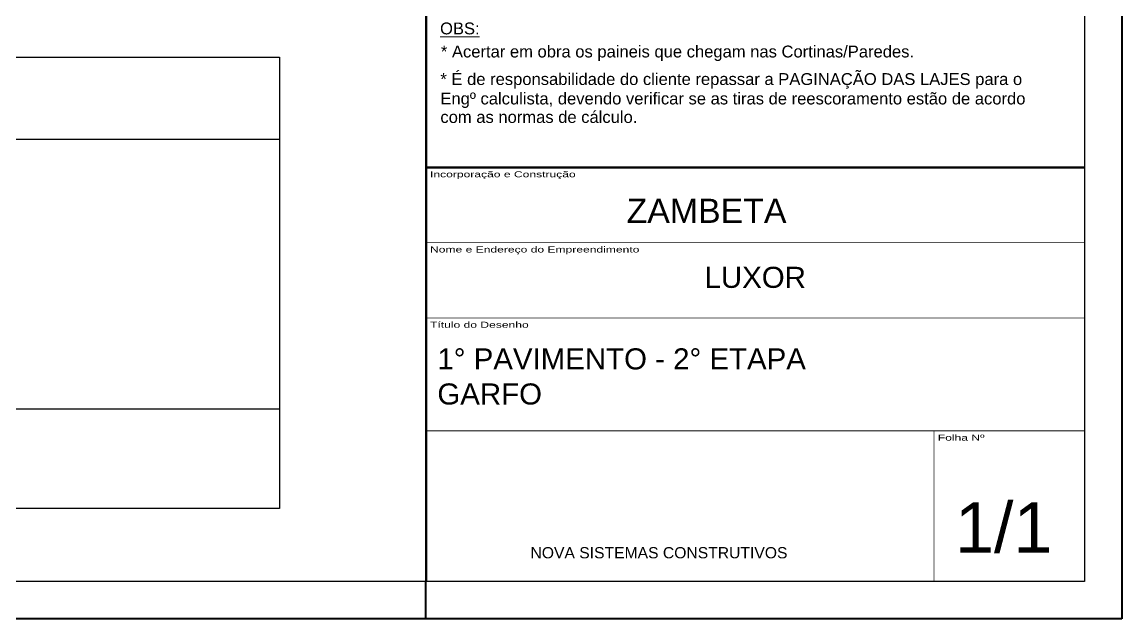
# Model space of a CAD drawing. Extents: x 17311 to 161354, y 153625 to 210355.
# Drawn here: x 21968 to 24320, y 205100 to 206376 of the extents above; entities that cross this region are included whole.
import ezdxf
from ezdxf.enums import TextEntityAlignment as Align

# ---------------------------------------------------------------- set-up
doc = ezdxf.new("R2010")
doc.units = 0
doc.layers.get('0').update_dxf_attribs({"linetype": 'CONTINUOUS'})
doc.layers.add('8', color=111, linetype='CONTINUOUS')
doc.layers.add('TIRAS REESCORAMENTO', color=252, linetype='CONTINUOUS')
for name, color, linetype, lineweight in [('CARIMBO', 7, 'CONTINUOUS', 9), ('FOLHA', 255, 'CONTINUOUS', 40), ('Folhas', 255, 'CONTINUOUS', 9)]:
    doc.layers.add(name, color=color, linetype=linetype, lineweight=lineweight)
doc.styles.add('ARIAL', font='arial.ttf')
doc.styles.add('Tecnologia', font='')
doc.styles.add('VERDANA', font='verdana.ttf', dxfattribs={"oblique": 15})
doc.styles.get('Tecnologia').set_extended_font_data('Forgotten Futurist')

# ---------------------------------------------------------------- blocks, each defined once
blk = doc.blocks.new('Carimbo Laje')
at = {"layer": 'CARIMBO', "color": 30}
for points, const_width in [([(124981.9, 144853.7), (123684.7, 144853.7), (123684.7, 144038.4)], 4.45), ([(123684.7, 144705.5), (124981.9, 144705.5)], 1.48), ([(123684.7, 144557.3), (124981.9, 144557.3)], 1.48), ([(123684.7, 144334.9), (124981.9, 144334.9)], 1.48), ([(124685.4, 144038.4), (124685.4, 144334.9)], 1.48), ([(123684.7, 144038.4), (124981.9, 144038.4)], 1.48)]:
    blk.add_lwpolyline(points, dxfattribs=dict(at, const_width=const_width))
at = {"color": 0, "linetype": 'Continuous', "ltscale": 5, "style": 'ARIAL'}
blk.add_text('NOVA SISTEMAS CONSTRUTIVOS', height=22.118, dxfattribs=at).set_placement((123890.4, 144083.7))
at = {"color": 7, "style": 'ARIAL'}
blk.add_attdef('INCORPORAÇÃO_E_CONTRUÇÃO', text='', height=45.7, dxfattribs=at).set_placement((124364.7, 144777.9), align=Align.MIDDLE_CENTER)
blk.add_attdef('NOME_DA_OBRA', text='', height=41.5, dxfattribs=at).set_placement((124333.3, 144616.6), align=Align.CENTER)
for tag, p in [('PAVIMENTO', (123706.9, 144455.9)), ('TIPO_DE_PROJETO', (123706.9, 144386.8))]:
    blk.add_attdef(tag, p, '', height=41.5, dxfattribs=at)
at = {"color": 7, "style": 'ARIAL', "oblique": 10}
blk.add_attdef('FOLHA_Nº', text='', height=111.2, dxfattribs=at).set_placement((124832.8, 144149.1), align=Align.CENTER)
at = {"layer": 'CARIMBO', "color": 7, "style": 'VERDANA'}
blk.add_attdef('ENDEREÇO', text='', height=14.8, dxfattribs=at).set_placement((124333.3, 144572.1), align=Align.CENTER)
at = {"layer": 'Folhas', "style": 'Tecnologia', "width": 1.5}
for s, p in [('Incorporação e Construção', (123692.5, 144846.3)), ('Nome e Endereço do Empreendimento', (123692.5, 144698.1)), ('Título do Desenho', (123692.5, 144549.8)), ('Folha Nº', (124693.1, 144327.5))]:
    blk.add_text(s, height=11.86, dxfattribs=at).set_placement(p, align=Align.TOP_LEFT)

msp = doc.modelspace()

# ---------------------------------------------------------------- linework, layer by layer
at = {"color": 30}
for p, q in [((24239.28, 210274.17), (24239.28, 205180.82)), ((24239.28, 205180.82), (17511.8, 205180.82))]:
    msp.add_line(p, q, dxfattribs=at)
at = {"layer": '8', "color": 5, "linetype": 'Continuous'}
msp.add_lwpolyline([(22518.59, 205336.42), (21921.78, 205336.42), (21921.78, 206301.21), (22518.59, 206301.21)], close=True, dxfattribs=at)
at = {"layer": 'CARIMBO', "color": 30, "const_width": 4.81}
msp.add_lwpolyline([(22831.93, 206065.43), (22831.93, 206559.94)], dxfattribs=at)
at = {"layer": 'FOLHA'}
for p, q in [((24319.75, 210354.64), (24319.75, 205100.34)), ((22831.02, 205180.82), (22831.02, 205100.34)), ((24319.75, 205100.34), (17310.62, 205100.34))]:
    msp.add_line(p, q, dxfattribs=at)
at = {"layer": 'TIRAS REESCORAMENTO', "linetype": 'ByBlock'}
for p, q in [((22518.59, 206125.13), (17744.1, 206125.13)), ((22518.59, 205549.13), (17744.1, 205549.13))]:
    msp.add_line(p, q, dxfattribs=at)

# ---------------------------------------------------------------- block references
at = {"layer": 'CARIMBO', "linetype": 'ByBlock'}
ref = msp.add_blockref('Carimbo Laje', (-111356.95, 48909.67), dxfattribs=dict(at, xscale=1.084927127975552, yscale=1.084927127975552, zscale=1.084927127975552))
ref.add_attrib('FOLHA_Nº', '  1/1', (23879.05, 205242.19), dxfattribs={"layer": '0', "height": 107.504, "style": 'ARIAL'})
ref.add_attrib('TIPO_DE_PROJETO', 'GARFO', (22856.06, 205558.79), dxfattribs={"layer": '0', "height": 45.035, "style": 'ARIAL'})
ref.add_attrib('PAVIMENTO', '1° PAVIMENTO - 2° ETAPA', (22856.06, 205633.82), dxfattribs={"layer": '0', "height": 45.0352, "style": 'ARIAL'})
ref.add_attrib('NOME_DA_OBRA', 'LUXOR', dxfattribs={"layer": '0', "height": 45.035, "style": 'ARIAL'}).set_placement((23535.61, 205808.09), align=Align.CENTER)
ref.add_attrib('INCORPORAÇÃO_E_CONTRUÇÃO', 'ZAMBETA', dxfattribs={"layer": '0', "height": 51.83, "style": 'ARIAL'}).set_placement((23431.55, 205998.82), align=Align.TOP_CENTER)

# ---------------------------------------------------------------- texts
at = {"layer": 'CARIMBO', "style": 'ARIAL'}
for s, height, p in [('%%UOBS:', 25.347, (22861.84, 206349.97)), ('* Acertar em obra os paineis que chegam nas Cortinas/Paredes.', 25.3466, (22863.63, 206300.59)), ('* É de responsabilidade do cliente repassar a PAGINAÇÃO DAS LAJES para o', 25.3466, (22862.54, 206241.73)), ('Engº calculista, devendo verificar se as tiras de reescoramento estão de acordo', 25.3466, (22862.54, 206200.18)), ('com as normas de cálculo.', 25.3466, (22862.54, 206160.66))]:
    msp.add_text(s, height=height, dxfattribs=at).set_placement(p)

doc.saveas('drawing.dxf')
